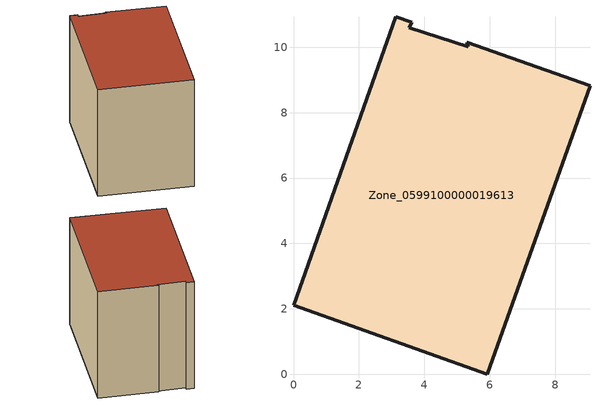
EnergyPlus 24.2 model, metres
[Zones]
Zone_0599100000019613
 floor ground (C_G): 3.13,10.93 3.61,10.76 3.55,10.6 5.34,10.02 5.3,10.16 9.07,8.82 5.93,0 0,2.11 z0.51
 wall outside (C_F): 3.61,10.76 3.13,10.93 0,2.11 5.93,0 9.07,8.82 5.3,10.16 5.34,10.02 3.55,10.6 3.61,10.76 z0.51:8.5
 roof outside (C_R): 9.07,8.82 5.3,10.16 5.34,10.02 3.55,10.6 3.61,10.76 3.13,10.93 0,2.11 5.93,0 z8.5
[BUILDING]
Pand.0599100000019613: North Axis=0; Terrain=City; Loads Convergence Tolerance Value=0.04; Temperature Convergence Tolerance Value=0.4; Solar Distribution=FullExterior; Maximum Number of Warmup Days=25; Minimum Number of Warmup Days=1
[Site:Location]
Rotterdam.The.Hague.AP_ZH_NLD Design_Conditions: Latitude=51.96; Longitude=4.45; Time Zone=1; Elevation=-4.5
[SITE:GROUNDTEMPERATURE:BUILDINGSURFACE]
18, 18, 18, 18, 18, 18, 18, 18, 18, 18, 18, 18
[MATERIAL] Thermal Absorptance=0.9; Solar Absorptance=0.7; Visible Absorptance=0.7
Name | Roughness | Thickness | Conductivity | Density | Specific Heat
G.TC.1965-1974 | MediumSmooth | 0.15 | 0.882353 | 540 | 1210
F.TC.1965-1974 | Rough | 0.3 | 0.697674 | 1920 | 840
R.TC.1965-1974 | MediumRough | 0.2 | 0.232558 | 1500 | 1000
[CONSTRUCTION]
C_G: G.TC.1965-1974
C_F: F.TC.1965-1974
C_R: R.TC.1965-1974
[ZONE]
Zone_0599100000019613: Type=1; Multiplier=1; Ceiling Height=Autocalculate; Volume=Autocalculate; Floor Area=autocalculate; Part of Total Floor Area=Yes
[ZONEINFILTRATION:DESIGNFLOWRATE]
Infil_Zone_0599100000019613: Zone or ZoneList or Space or SpaceList=Zone_0599100000019613; Schedule=AlwaysOn; Design Flow Rate Calculation Method=Flow/Area; Flow Rate per Floor Area=0.003; Constant Term Coefficient=1; Temperature Term Coefficient=0; Velocity Term Coefficient=0; Velocity Squared Term Coefficient=0
[HVACTEMPLATE:ZONE:IDEALLOADSAIRSYSTEM]
Zone_0599100000019613: Maximum Heating Supply Air Temperature=50; Minimum Cooling Supply Air Temperature=13; Maximum Heating Supply Air Humidity Ratio=0.0156; Minimum Cooling Supply Air Humidity Ratio=0.0077; Heating Limit=NoLimit; Cooling Limit=NoLimit; Dehumidification Control Type=ConstantSensibleHeatRatio; Cooling Sensible Heat Ratio=0.7; Dehumidification Setpoint=60; Humidification Control Type=None; Humidification Setpoint=30; Outdoor Air Method=None; Outdoor Air Flow Rate per Person=0.00944; Outdoor Air Flow Rate per Zone Floor Area=0; Outdoor Air Flow Rate per Zone=0; Demand Controlled Ventilation Type=None; Outdoor Air Economizer Type=NoEconomizer; Heat Recovery Type=None; Sensible Heat Recovery Effectiveness=0.7; Latent Heat Recovery Effectiveness=0.65
[ZONECONTROL:THERMOSTAT]
ThermostatControl_Zone_0599100000019613: Zone or ZoneList=Zone_0599100000019613; Control Type Schedule=DualSetpointControlType; Control 1=Thermostat_Zone_0599100000019613; Temperature Difference Between Cutout And Setpoint=0
[THERMOSTATSETPOINT:DUALSETPOINT]
Thermostat_Zone_0599100000019613: Heating Setpoint Temperature Schedule=HeatingSetpoint_Zone_0599100000019613; Cooling Setpoint Temperature Schedule=CoolingSetpoint_Zone_0599100000019613
[SCHEDULE:COMPACT]
HeatingSetpoint_Zone_0599100000019613: Through: 12/31, For: AllDays, Until: 24:00, 21
CoolingSetpoint_Zone_0599100000019613: Through: 12/31, For: AllDays, Until: 24:00, 24
DualSetpointControlType: Through: 12/31, For: AllDays, Until: 24:00, 4
AlwaysOn: Through: 12/31, For: AllDays, Until: 24:00, 1
